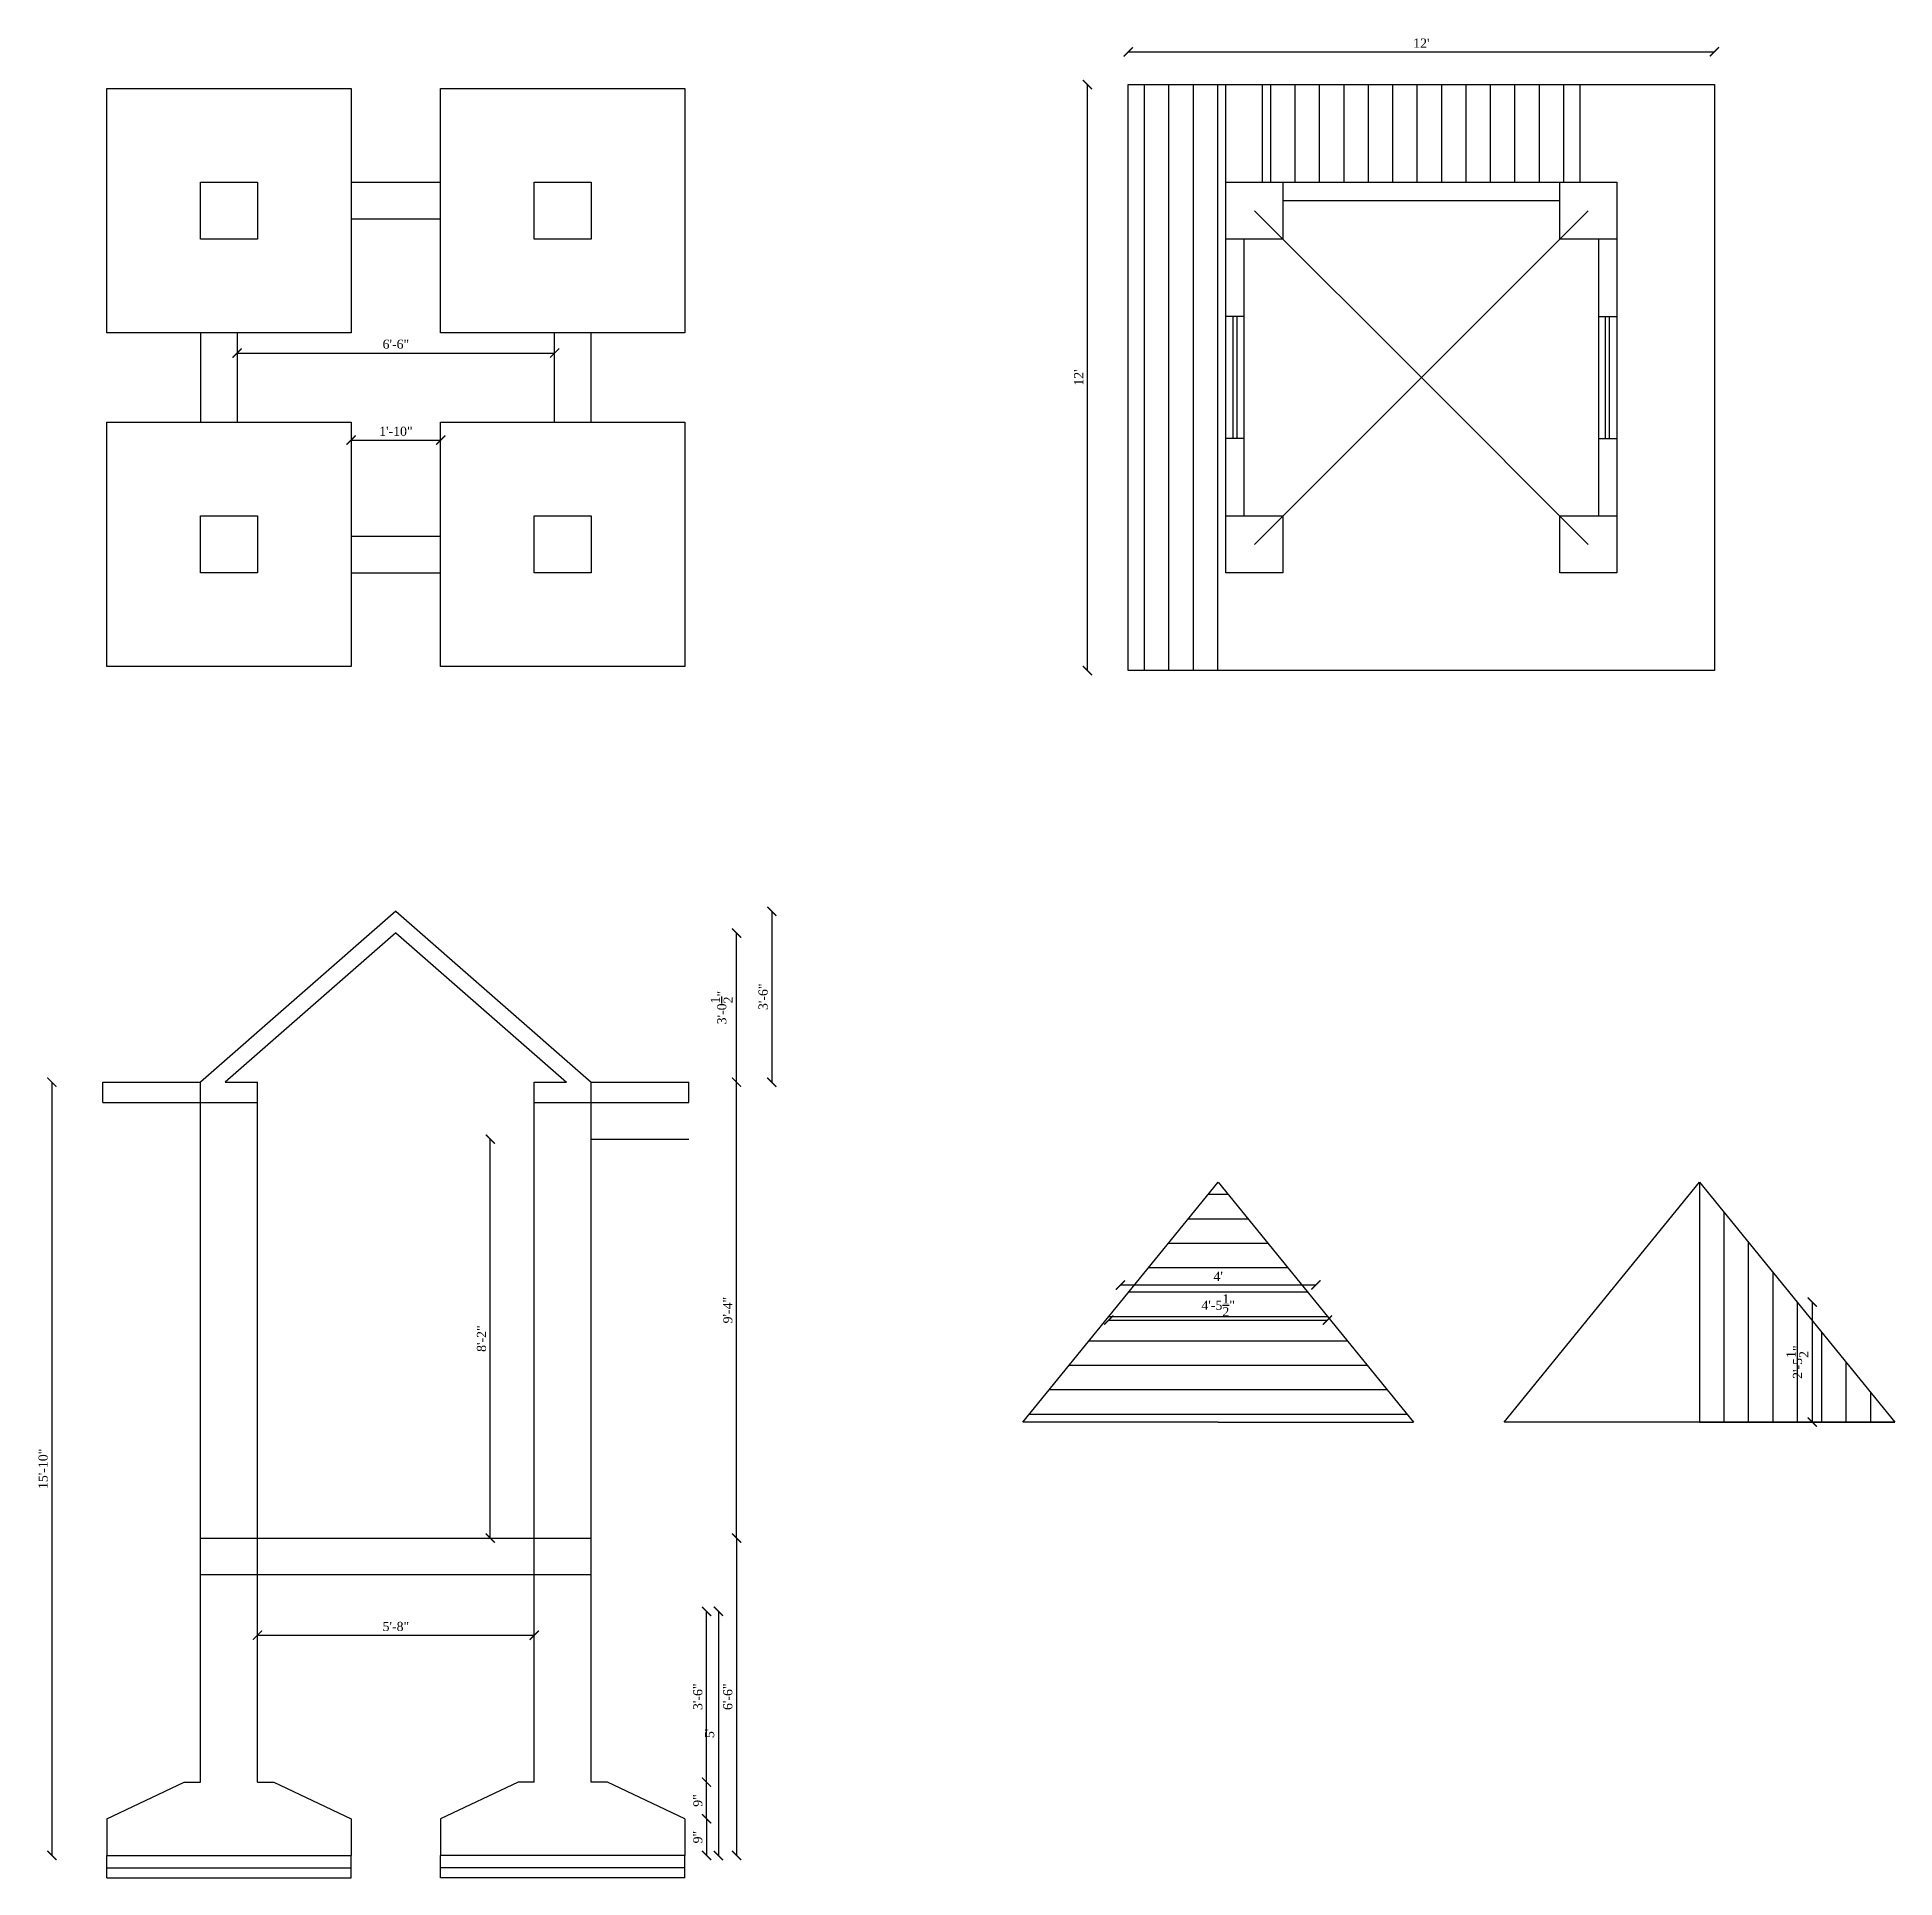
# Model space of a CAD drawing. Header units: inches. Extents: x 61049 to 61505, y -4769 to -4317.
import ezdxf

# ---------------------------------------------------------------- set-up
doc = ezdxf.new("R2010")
doc.units = ezdxf.units.IN
doc.header["$MEASUREMENT"] = 0
doc.layers.add('ELEVATION', color=6, linetype='Continuous', lineweight=30)
doc.styles.get("Standard").update_dxf_attribs({"font": 'times.ttf'})
doc.dimstyles.get("Standard").update_dxf_attribs({"dimtxt": 2.25, "dimasz": 2.25, "dimexe": 0.18, "dimexo": 0.0625, "dimgap": 1, "dimtad": 1, "dimdec": 1, "dimzin": 0, "dimdsep": 46, "dimlunit": 4, "dimtxsty": 'Standard', "dimblk": 'ARCHTICK', "dimcen": 0.09, "dimse1": 1, "dimse2": 1, "dimadec": 0, "dimazin": 0, "dimtfac": 1, "dimtdec": 1, "dimtofl": 0, "dimtmove": 0, "dimatfit": 3, "dimldrblk": 'ARCHTICK', "dimfxl": 1, "dimtolj": 1, "dimtzin": 0, "dimarcsym": 0})

# ---------------------------------------------------------------- blocks, each defined once
blk = doc.blocks.new('_ArchTick')
at = {"color": 0, "linetype": 'ByBlock', "const_width": 0.15}
blk.add_lwpolyline([(-0.5, -0.5), (0.5, 0.5)], dxfattribs=at)
blk = doc.blocks.new('*D825')
at = {"layer": 'Defpoints', "color": 0, "transparency": 16777216}
for p in [(61208.12, -4754.52), (61208.12, -4763.52), (61213.44, -4763.52)]:
    blk.add_point(p, dxfattribs=at)
at = {"layer": 'ELEVATION', "color": 0, "lineweight": -2, "transparency": 16777216}
blk.add_line((61213.44, -4754.52), (61213.44, -4763.52), dxfattribs=at)
at = {"layer": 'ELEVATION', "color": 0, "lineweight": -2, "transparency": 16777216, "xscale": 2.25, "yscale": 2.25, "zscale": 2.25}
for p, rotation in [((61213.44, -4754.52), 90), ((61213.44, -4763.52), 270)]:
    blk.add_blockref('_ArchTick', p, dxfattribs=dict(at, rotation=rotation))
at = {"layer": 'ELEVATION', "color": 0, "transparency": 16777216, "insert": (61211.29, -4759.02), "char_height": 2.25, "attachment_point": 5, "rotation": 90}
blk.add_mtext('\\A1;9"', dxfattribs=at)
blk = doc.blocks.new('*D827')
at = {"layer": 'Defpoints', "color": 0, "transparency": 16777216}
for p in [(61185.12, -4685.52), (61185.12, -4763.52), (61220.81, -4763.52)]:
    blk.add_point(p, dxfattribs=at)
at = {"layer": 'ELEVATION', "color": 0, "lineweight": -2, "transparency": 16777216}
blk.add_line((61220.81, -4685.52), (61220.81, -4763.52), dxfattribs=at)
at = {"layer": 'ELEVATION', "color": 0, "lineweight": -2, "transparency": 16777216, "xscale": 2.25, "yscale": 2.25, "zscale": 2.25}
for p, rotation in [((61220.81, -4685.52), 90), ((61220.81, -4763.52), 270)]:
    blk.add_blockref('_ArchTick', p, dxfattribs=dict(at, rotation=rotation))
at = {"layer": 'ELEVATION', "color": 0, "transparency": 16777216, "insert": (61218.66, -4724.52), "char_height": 2.25, "attachment_point": 5, "rotation": 90}
blk.add_mtext('\\A1;6\'-6"', dxfattribs=at)
blk = doc.blocks.new('*D829')
at = {"layer": 'Defpoints', "color": 0, "transparency": 16777216}
for p in [(61185.12, -4703.52), (61185.12, -4763.52), (61216.35, -4763.52)]:
    blk.add_point(p, dxfattribs=at)
at = {"layer": 'ELEVATION', "color": 0, "lineweight": -2, "transparency": 16777216}
blk.add_line((61216.35, -4703.52), (61216.35, -4763.52), dxfattribs=at)
at = {"layer": 'ELEVATION', "color": 0, "lineweight": -2, "transparency": 16777216, "xscale": 2.25, "yscale": 2.25, "zscale": 2.25}
for p, rotation in [((61216.35, -4703.52), 90), ((61216.35, -4763.52), 270)]:
    blk.add_blockref('_ArchTick', p, dxfattribs=dict(at, rotation=rotation))
at = {"layer": 'ELEVATION', "color": 0, "transparency": 16777216, "insert": (61214.2, -4733.52), "char_height": 2.25, "attachment_point": 5, "rotation": 90}
blk.add_mtext("\\A1;5'", dxfattribs=at)
blk = doc.blocks.new('*D830')
at = {"layer": 'Defpoints', "color": 0, "transparency": 16777216}
for p in [(61209.12, -4573.52), (61220.81, -4573.52), (61185.12, -4685.52)]:
    blk.add_point(p, dxfattribs=at)
at = {"layer": 'ELEVATION', "color": 0, "lineweight": -2, "transparency": 16777216}
blk.add_line((61220.81, -4685.52), (61220.81, -4573.52), dxfattribs=at)
at = {"layer": 'ELEVATION', "color": 0, "lineweight": -2, "transparency": 16777216, "xscale": 2.25, "yscale": 2.25, "zscale": 2.25}
for p, rotation in [((61220.81, -4573.52), 90), ((61220.81, -4685.52), 270)]:
    blk.add_blockref('_ArchTick', p, dxfattribs=dict(at, rotation=rotation))
at = {"layer": 'ELEVATION', "color": 0, "transparency": 16777216, "insert": (61218.66, -4629.52), "char_height": 2.25, "attachment_point": 5, "rotation": 90}
blk.add_mtext('\\A1;9\'-4"', dxfattribs=at)
blk = doc.blocks.new('*D831')
at = {"layer": 'Defpoints', "color": 0, "transparency": 16777216}
for p in [(61137.12, -4536.84), (61220.81, -4536.84), (61209.12, -4573.52)]:
    blk.add_point(p, dxfattribs=at)
at = {"layer": 'ELEVATION', "color": 0, "lineweight": -2, "transparency": 16777216}
blk.add_line((61220.81, -4573.52), (61220.81, -4536.84), dxfattribs=at)
at = {"layer": 'ELEVATION', "color": 0, "lineweight": -2, "transparency": 16777216, "xscale": 2.25, "yscale": 2.25, "zscale": 2.25}
for p, rotation in [((61220.81, -4536.84), 90), ((61220.81, -4573.52), 270)]:
    blk.add_blockref('_ArchTick', p, dxfattribs=dict(at, rotation=rotation))
at = {"layer": 'ELEVATION', "color": 0, "transparency": 16777216, "insert": (61217.17, -4555.18), "char_height": 2.25, "attachment_point": 5, "rotation": 90}
blk.add_mtext('\\A1;3\'-0{\\H1x;\\S1/2;}"', dxfattribs=at)
blk = doc.blocks.new('*D833')
at = {"layer": 'Defpoints', "color": 0, "transparency": 16777216}
for p in [(61189.12, -4745.52), (61213.44, -4745.52), (61208.12, -4754.52)]:
    blk.add_point(p, dxfattribs=at)
at = {"layer": 'ELEVATION', "color": 0, "lineweight": -2, "transparency": 16777216}
blk.add_line((61213.44, -4754.52), (61213.44, -4745.52), dxfattribs=at)
at = {"layer": 'ELEVATION', "color": 0, "lineweight": -2, "transparency": 16777216, "xscale": 2.25, "yscale": 2.25, "zscale": 2.25}
for p, rotation in [((61213.44, -4745.52), 90), ((61213.44, -4754.52), 270)]:
    blk.add_blockref('_ArchTick', p, dxfattribs=dict(at, rotation=rotation))
at = {"layer": 'ELEVATION', "color": 0, "transparency": 16777216, "insert": (61211.29, -4750.02), "char_height": 2.25, "attachment_point": 5, "rotation": 90}
blk.add_mtext('\\A1;9"', dxfattribs=at)
blk = doc.blocks.new('*D834')
at = {"layer": 'Defpoints', "color": 0, "transparency": 16777216}
for p in [(61185.12, -4703.52), (61213.44, -4703.52), (61189.12, -4745.52)]:
    blk.add_point(p, dxfattribs=at)
at = {"layer": 'ELEVATION', "color": 0, "lineweight": -2, "transparency": 16777216}
blk.add_line((61213.44, -4745.52), (61213.44, -4703.52), dxfattribs=at)
at = {"layer": 'ELEVATION', "color": 0, "lineweight": -2, "transparency": 16777216, "xscale": 2.25, "yscale": 2.25, "zscale": 2.25}
for p, rotation in [((61213.44, -4703.52), 90), ((61213.44, -4745.52), 270)]:
    blk.add_blockref('_ArchTick', p, dxfattribs=dict(at, rotation=rotation))
at = {"layer": 'ELEVATION', "color": 0, "transparency": 16777216, "insert": (61211.29, -4724.52), "char_height": 2.25, "attachment_point": 5, "rotation": 90}
blk.add_mtext('\\A1;3\'-6"', dxfattribs=at)
blk = doc.blocks.new('*D835')
at = {"layer": 'Defpoints', "color": 0, "transparency": 16777216}
for p in [(61103.12, -4694.52), (61171.12, -4694.52), (61171.12, -4709.4)]:
    blk.add_point(p, dxfattribs=at)
at = {"layer": 'ELEVATION', "color": 0, "lineweight": -2, "transparency": 16777216}
blk.add_line((61103.12, -4709.4), (61171.12, -4709.4), dxfattribs=at)
at = {"layer": 'ELEVATION', "color": 0, "lineweight": -2, "transparency": 16777216, "xscale": 2.25, "yscale": 2.25, "zscale": 2.25, "rotation": 180}
blk.add_blockref('_ArchTick', (61103.12, -4709.4), dxfattribs=at)
at = {"layer": 'ELEVATION', "color": 0, "lineweight": -2, "transparency": 16777216, "xscale": 2.25, "yscale": 2.25, "zscale": 2.25}
blk.add_blockref('_ArchTick', (61171.12, -4709.4), dxfattribs=at)
at = {"layer": 'ELEVATION', "color": 0, "transparency": 16777216, "insert": (61137.12, -4707.26), "char_height": 2.25, "attachment_point": 5}
blk.add_mtext('\\A1;5\'-8"', dxfattribs=at)
blk = doc.blocks.new('*D836')
at = {"layer": 'Defpoints', "color": 0, "transparency": 16777216}
for p in [(61098.12, -4389.36), (61176.12, -4389.36), (61176.12, -4394.33)]:
    blk.add_point(p, dxfattribs=at)
at = {"layer": 'ELEVATION', "color": 0, "lineweight": -2, "transparency": 16777216}
blk.add_line((61098.12, -4394.33), (61176.12, -4394.33), dxfattribs=at)
at = {"layer": 'ELEVATION', "color": 0, "lineweight": -2, "transparency": 16777216, "xscale": 2.25, "yscale": 2.25, "zscale": 2.25, "rotation": 180}
blk.add_blockref('_ArchTick', (61098.12, -4394.33), dxfattribs=at)
at = {"layer": 'ELEVATION', "color": 0, "lineweight": -2, "transparency": 16777216, "xscale": 2.25, "yscale": 2.25, "zscale": 2.25}
blk.add_blockref('_ArchTick', (61176.12, -4394.33), dxfattribs=at)
at = {"layer": 'ELEVATION', "color": 0, "transparency": 16777216, "insert": (61137.12, -4392.18), "char_height": 2.25, "attachment_point": 5}
blk.add_mtext('\\A1;6\'-6"', dxfattribs=at)
blk = doc.blocks.new('*D837')
at = {"layer": 'Defpoints', "color": 0, "transparency": 16777216}
for p in [(61126.12, -4411.36), (61148.12, -4411.36), (61148.12, -4415.73)]:
    blk.add_point(p, dxfattribs=at)
at = {"layer": 'ELEVATION', "color": 0, "lineweight": -2, "transparency": 16777216}
blk.add_line((61126.12, -4415.73), (61148.12, -4415.73), dxfattribs=at)
at = {"layer": 'ELEVATION', "color": 0, "lineweight": -2, "transparency": 16777216, "xscale": 2.25, "yscale": 2.25, "zscale": 2.25, "rotation": 180}
blk.add_blockref('_ArchTick', (61126.12, -4415.73), dxfattribs=at)
at = {"layer": 'ELEVATION', "color": 0, "lineweight": -2, "transparency": 16777216, "xscale": 2.25, "yscale": 2.25, "zscale": 2.25}
blk.add_blockref('_ArchTick', (61148.12, -4415.73), dxfattribs=at)
at = {"layer": 'ELEVATION', "color": 0, "transparency": 16777216, "insert": (61137.12, -4413.59), "char_height": 2.25, "attachment_point": 5}
blk.add_mtext('\\A1;1\'-10"', dxfattribs=at)
blk = doc.blocks.new('*D838')
at = {"layer": 'Defpoints', "color": 0, "transparency": 16777216}
for p in [(61461.03, -4320.32), (61317.03, -4328.36), (61461.03, -4328.36)]:
    blk.add_point(p, dxfattribs=at)
at = {"layer": 'ELEVATION', "color": 0, "lineweight": -2, "transparency": 16777216}
blk.add_line((61317.03, -4320.32), (61461.03, -4320.32), dxfattribs=at)
at = {"layer": 'ELEVATION', "color": 0, "lineweight": -2, "transparency": 16777216, "xscale": 2.25, "yscale": 2.25, "zscale": 2.25, "rotation": 180}
blk.add_blockref('_ArchTick', (61317.03, -4320.32), dxfattribs=at)
at = {"layer": 'ELEVATION', "color": 0, "lineweight": -2, "transparency": 16777216, "xscale": 2.25, "yscale": 2.25, "zscale": 2.25}
blk.add_blockref('_ArchTick', (61461.03, -4320.32), dxfattribs=at)
at = {"layer": 'ELEVATION', "color": 0, "transparency": 16777216, "insert": (61389.03, -4318.19), "char_height": 2.25, "attachment_point": 5}
blk.add_mtext("\\A1;12'", dxfattribs=at)
blk = doc.blocks.new('*D839')
at = {"layer": 'Defpoints', "color": 0, "transparency": 16777216}
for p in [(61306.98, -4328.36), (61317.03, -4328.36), (61317.03, -4472.36)]:
    blk.add_point(p, dxfattribs=at)
at = {"layer": 'ELEVATION', "color": 0, "lineweight": -2, "transparency": 16777216}
blk.add_line((61306.98, -4472.36), (61306.98, -4328.36), dxfattribs=at)
at = {"layer": 'ELEVATION', "color": 0, "lineweight": -2, "transparency": 16777216, "xscale": 2.25, "yscale": 2.25, "zscale": 2.25}
for p, rotation in [((61306.98, -4328.36), 90), ((61306.98, -4472.36), 270)]:
    blk.add_blockref('_ArchTick', p, dxfattribs=dict(at, rotation=rotation))
at = {"layer": 'ELEVATION', "color": 0, "transparency": 16777216, "insert": (61304.85, -4400.36), "char_height": 2.25, "attachment_point": 5, "rotation": 90}
blk.add_mtext("\\A1;12'", dxfattribs=at)
blk = doc.blocks.new('*D840')
at = {"layer": 'Defpoints', "color": 0, "transparency": 16777216}
for p in [(61137.12, -4531.52), (61171.12, -4573.52), (61229.48, -4573.52)]:
    blk.add_point(p, dxfattribs=at)
at = {"layer": 'ELEVATION', "color": 0, "lineweight": -2, "transparency": 16777216}
blk.add_line((61229.48, -4531.52), (61229.48, -4573.52), dxfattribs=at)
at = {"layer": 'ELEVATION', "color": 0, "lineweight": -2, "transparency": 16777216, "xscale": 2.25, "yscale": 2.25, "zscale": 2.25}
for p, rotation in [((61229.48, -4531.52), 90), ((61229.48, -4573.52), 270)]:
    blk.add_blockref('_ArchTick', p, dxfattribs=dict(at, rotation=rotation))
at = {"layer": 'ELEVATION', "color": 0, "transparency": 16777216, "insert": (61227.34, -4552.52), "char_height": 2.25, "attachment_point": 5, "rotation": 90}
blk.add_mtext('\\A1;3\'-6"', dxfattribs=at)
blk = doc.blocks.new('*D841')
at = {"layer": 'Defpoints', "color": 0, "transparency": 16777216}
for p in [(61089.12, -4573.52), (61052.62, -4763.52), (61089.12, -4763.52)]:
    blk.add_point(p, dxfattribs=at)
at = {"layer": 'ELEVATION', "color": 0, "lineweight": -2, "transparency": 16777216}
blk.add_line((61052.62, -4573.52), (61052.62, -4763.52), dxfattribs=at)
at = {"layer": 'ELEVATION', "color": 0, "lineweight": -2, "transparency": 16777216, "xscale": 2.25, "yscale": 2.25, "zscale": 2.25}
for p, rotation in [((61052.62, -4573.52), 90), ((61052.62, -4763.52), 270)]:
    blk.add_blockref('_ArchTick', p, dxfattribs=dict(at, rotation=rotation))
at = {"layer": 'ELEVATION', "color": 0, "transparency": 16777216, "insert": (61050.48, -4668.52), "char_height": 2.25, "attachment_point": 5, "rotation": 90}
blk.add_mtext('\\A1;15\'-10"', dxfattribs=at)
blk = doc.blocks.new('*D842')
at = {"layer": 'Defpoints', "color": 0, "transparency": 16777216}
for p in [(61312.27, -4631.05), (61365.96, -4631.05), (61365.96, -4631.96)]:
    blk.add_point(p, dxfattribs=at)
at = {"layer": 'ELEVATION', "color": 0, "lineweight": -2, "transparency": 16777216}
blk.add_line((61312.27, -4631.96), (61365.96, -4631.96), dxfattribs=at)
at = {"layer": 'ELEVATION', "color": 0, "lineweight": -2, "transparency": 16777216, "xscale": 2.25, "yscale": 2.25, "zscale": 2.25, "rotation": 180}
blk.add_blockref('_ArchTick', (61312.27, -4631.96), dxfattribs=at)
at = {"layer": 'ELEVATION', "color": 0, "lineweight": -2, "transparency": 16777216, "xscale": 2.25, "yscale": 2.25, "zscale": 2.25}
blk.add_blockref('_ArchTick', (61365.96, -4631.96), dxfattribs=at)
at = {"layer": 'ELEVATION', "color": 0, "transparency": 16777216, "insert": (61339.12, -4628.32), "char_height": 2.25, "attachment_point": 5}
blk.add_mtext('\\A1;4\'-5{\\H1x;\\S1/2;}"', dxfattribs=at)
blk = doc.blocks.new('*D843')
at = {"layer": 'Defpoints', "color": 0, "transparency": 16777216}
for p in [(61315.12, -4623.35), (61315.12, -4627.55), (61363.12, -4627.55)]:
    blk.add_point(p, dxfattribs=at)
at = {"layer": 'ELEVATION', "color": 0, "lineweight": -2, "transparency": 16777216}
blk.add_line((61363.12, -4623.35), (61315.12, -4623.35), dxfattribs=at)
at = {"layer": 'ELEVATION', "color": 0, "lineweight": -2, "transparency": 16777216, "xscale": 2.25, "yscale": 2.25, "zscale": 2.25, "rotation": 180}
blk.add_blockref('_ArchTick', (61315.12, -4623.35), dxfattribs=at)
at = {"layer": 'ELEVATION', "color": 0, "lineweight": -2, "transparency": 16777216, "xscale": 2.25, "yscale": 2.25, "zscale": 2.25}
blk.add_blockref('_ArchTick', (61363.12, -4623.35), dxfattribs=at)
at = {"layer": 'ELEVATION', "color": 0, "transparency": 16777216, "insert": (61339.12, -4621.22), "char_height": 2.25, "attachment_point": 5}
blk.add_mtext("\\A1;4'", dxfattribs=at)
blk = doc.blocks.new('*D844')
at = {"layer": 'Defpoints', "color": 0, "transparency": 16777216}
for p in [(61481.34, -4627.55), (61481.34, -4657.05), (61485.06, -4657.05)]:
    blk.add_point(p, dxfattribs=at)
at = {"layer": 'ELEVATION', "color": 0, "lineweight": -2, "transparency": 16777216}
blk.add_line((61485.06, -4627.55), (61485.06, -4657.05), dxfattribs=at)
at = {"layer": 'ELEVATION', "color": 0, "lineweight": -2, "transparency": 16777216, "xscale": 2.25, "yscale": 2.25, "zscale": 2.25}
for p, rotation in [((61485.06, -4627.55), 90), ((61485.06, -4657.05), 270)]:
    blk.add_blockref('_ArchTick', p, dxfattribs=dict(at, rotation=rotation))
at = {"layer": 'ELEVATION', "color": 0, "transparency": 16777216, "insert": (61481.42, -4642.3), "char_height": 2.25, "attachment_point": 5, "rotation": 90}
blk.add_mtext('\\A1;2\'-5{\\H1x;\\S1/2;}"', dxfattribs=at)
blk = doc.blocks.new('*D845')
at = {"layer": 'Defpoints', "color": 0, "transparency": 16777216}
for p in [(61160.31, -4587.52), (61185.12, -4587.52), (61185.12, -4685.52)]:
    blk.add_point(p, dxfattribs=at)
at = {"layer": 'ELEVATION', "color": 0, "lineweight": -2, "transparency": 16777216}
blk.add_line((61160.31, -4685.52), (61160.31, -4587.52), dxfattribs=at)
at = {"layer": 'ELEVATION', "color": 0, "lineweight": -2, "transparency": 16777216, "xscale": 2.25, "yscale": 2.25, "zscale": 2.25}
for p, rotation in [((61160.31, -4587.52), 90), ((61160.31, -4685.52), 270)]:
    blk.add_blockref('_ArchTick', p, dxfattribs=dict(at, rotation=rotation))
at = {"layer": 'ELEVATION', "color": 0, "transparency": 16777216, "insert": (61158.16, -4636.52), "char_height": 2.25, "attachment_point": 5, "rotation": 90}
blk.add_mtext('\\A1;8\'-2"', dxfattribs=at)

msp = doc.modelspace()

# ---------------------------------------------------------------- linework, layer by layer
at = {"layer": 'ELEVATION'}
for p, q in [((61321.03, -4472.36), (61321.03, -4328.36)), ((61327.03, -4472.36), (61327.03, -4328.36)), ((61333.03, -4472.36), (61333.03, -4328.36)), ((61339.03, -4472.36), (61339.03, -4328.36)), ((61341.03, -4352.36), (61341.03, -4328.36)), ((61350.03, -4352.36), (61350.03, -4328.36)), ((61352.03, -4352.36), (61352.03, -4328.36)), ((61358.03, -4352.36), (61358.03, -4328.36)), ((61364.03, -4352.36), (61364.03, -4328.36)), ((61370.03, -4352.36), (61370.03, -4328.36)), ((61376.03, -4352.36), (61376.03, -4328.36)), ((61382.03, -4352.36), (61382.03, -4328.36)), ((61388.03, -4352.36), (61388.03, -4328.36)), ((61394.03, -4352.36), (61394.03, -4328.36)), ((61400.03, -4352.36), (61400.03, -4328.36)), ((61406.03, -4352.36), (61406.03, -4328.36)), ((61412.03, -4352.36), (61412.03, -4328.36)), ((61418.03, -4352.36), (61418.03, -4328.36)), ((61424.03, -4352.36), (61424.03, -4328.36)), ((61428.03, -4352.36), (61428.03, -4328.36)), ((61126.12, -4352.36), (61148.12, -4352.36)), ((61355.03, -4356.86), (61423.03, -4356.86)), ((61126.12, -4361.36), (61148.12, -4361.36)), ((61389.03, -4400.36), (61348.03, -4359.36)), ((61389.03, -4400.36), (61430.03, -4359.36)), ((61345.53, -4434.36), (61345.53, -4366.36)), ((61432.53, -4366.36), (61432.53, -4434.36)), ((61345.53, -4385.36), (61341.03, -4385.36)), ((61342.78, -4415.36), (61342.78, -4385.36)), ((61343.78, -4415.36), (61343.78, -4385.36)), ((61432.53, -4385.36), (61437.03, -4385.36)), ((61434.28, -4415.36), (61434.28, -4385.36)), ((61435.28, -4415.36), (61435.28, -4385.36)), ((61089.12, -4389.36), (61089.12, -4411.36)), ((61098.12, -4389.36), (61098.12, -4411.36)), ((61176.12, -4411.36), (61176.12, -4389.36)), ((61185.12, -4411.36), (61185.12, -4389.36)), ((61389.03, -4400.36), (61348.03, -4441.36)), ((61389.03, -4400.36), (61430.03, -4441.36)), ((61345.53, -4415.36), (61341.03, -4415.36)), ((61432.53, -4415.36), (61437.03, -4415.36)), ((61126.12, -4439.36), (61148.12, -4439.36)), ((61126.12, -4448.36), (61148.12, -4448.36)), ((61137.12, -4531.52), (61089.12, -4573.52)), ((61137.12, -4531.52), (61185.12, -4573.52)), ((61137.12, -4536.84), (61095.2, -4573.52)), ((61137.12, -4536.84), (61179.05, -4573.52)), ((61065.12, -4578.52), (61065.12, -4573.52)), ((61065.12, -4573.52), (61089.12, -4573.52)), ((61089.12, -4685.52), (61089.12, -4573.52)), ((61095.2, -4573.52), (61103.12, -4573.52)), ((61103.12, -4685.52), (61103.12, -4573.52)), ((61171.12, -4685.52), (61171.12, -4573.52)), ((61171.12, -4573.52), (61179.05, -4573.52)), ((61185.12, -4685.52), (61185.12, -4573.52)), ((61185.12, -4573.52), (61209.12, -4573.52)), ((61209.12, -4578.52), (61209.12, -4573.52)), ((61065.12, -4578.52), (61103.12, -4578.52)), ((61171.12, -4578.52), (61209.12, -4578.52)), ((61185.12, -4587.52), (61209.12, -4587.52)), ((61291.12, -4657.05), (61339.12, -4598.05)), ((61339.12, -4598.05), (61387.12, -4657.05)), ((61409.34, -4657.05), (61457.34, -4598.05)), ((61457.34, -4598.05), (61505.34, -4657.05)), ((61457.34, -4598.05), (61457.34, -4657.05)), ((61336.68, -4601.05), (61341.56, -4601.05)), ((61331.79, -4607.05), (61346.44, -4607.05)), ((61463.34, -4605.42), (61463.34, -4657.05)), ((61326.91, -4613.05), (61351.32, -4613.05)), ((61469.34, -4612.8), (61469.34, -4657.05)), ((61322.03, -4619.05), (61356.2, -4619.05)), ((61475.34, -4620.17), (61475.34, -4657.05)), ((61317.15, -4625.05), (61361.08, -4625.05)), ((61312.27, -4631.05), (61365.96, -4631.05)), ((61481.34, -4627.55), (61481.34, -4657.05)), ((61487.34, -4634.92), (61487.34, -4657.05)), ((61307.39, -4637.05), (61370.85, -4637.05)), ((61302.51, -4643.05), (61375.73, -4643.05)), ((61493.34, -4642.3), (61493.34, -4657.05)), ((61297.63, -4649.05), (61380.61, -4649.05)), ((61499.34, -4649.67), (61499.34, -4657.05)), ((61339.12, -4657.05), (61291.12, -4657.05)), ((61292.74, -4655.05), (61385.49, -4655.05)), ((61339.12, -4657.05), (61387.12, -4657.05)), ((61505.34, -4657.05), (61409.34, -4657.05)), ((61457.34, -4657.05), (61505.34, -4657.05)), ((61089.12, -4745.52), (61089.12, -4685.52)), ((61089.12, -4685.52), (61185.12, -4685.52)), ((61103.12, -4745.52), (61103.12, -4685.52)), ((61171.12, -4745.52), (61171.12, -4685.52)), ((61185.12, -4745.52), (61185.12, -4685.52)), ((61089.12, -4694.52), (61185.12, -4694.52)), ((61066.12, -4754.52), (61085.12, -4745.52)), ((61085.12, -4745.52), (61089.12, -4745.52)), ((61103.12, -4745.52), (61107.12, -4745.52)), ((61107.12, -4745.52), (61126.12, -4754.52)), ((61167.12, -4745.52), (61148.12, -4754.52)), ((61171.12, -4745.52), (61167.12, -4745.52)), ((61189.12, -4745.52), (61185.12, -4745.52)), ((61208.12, -4754.52), (61189.12, -4745.52)), ((61066.12, -4754.52), (61066.12, -4763.52)), ((61126.12, -4754.52), (61126.12, -4763.52)), ((61148.12, -4754.52), (61148.12, -4763.52)), ((61208.12, -4754.52), (61208.12, -4763.52)), ((61066.12, -4763.52), (61126.12, -4763.52)), ((61066.12, -4769.02), (61066.12, -4763.52)), ((61126.12, -4769.02), (61126.12, -4763.52)), ((61208.12, -4763.52), (61148.12, -4763.52)), ((61148.12, -4769.02), (61148.12, -4763.52)), ((61208.12, -4769.02), (61208.12, -4763.52)), ((61066.12, -4766.52), (61126.12, -4766.52)), ((61208.12, -4766.52), (61148.12, -4766.52)), ((61066.12, -4769.02), (61126.12, -4769.02)), ((61208.12, -4769.02), (61148.12, -4769.02))]:
    msp.add_line(p, q, dxfattribs=at)
for points in [[(61066.12, -4329.36), (61126.12, -4329.36), (61126.12, -4389.36), (61066.12, -4389.36)], [(61148.12, -4329.36), (61208.12, -4329.36), (61208.12, -4389.36), (61148.12, -4389.36)], [(61089.12, -4352.36), (61103.12, -4352.36), (61103.12, -4366.36), (61089.12, -4366.36)], [(61171.12, -4352.36), (61185.12, -4352.36), (61185.12, -4366.36), (61171.12, -4366.36)], [(61341.03, -4352.36), (61355.03, -4352.36), (61355.03, -4366.36), (61341.03, -4366.36)], [(61423.03, -4352.36), (61437.03, -4352.36), (61437.03, -4366.36), (61423.03, -4366.36)], [(61066.12, -4411.36), (61126.12, -4411.36), (61126.12, -4471.36), (61066.12, -4471.36)], [(61148.12, -4411.36), (61208.12, -4411.36), (61208.12, -4471.36), (61148.12, -4471.36)], [(61089.12, -4434.36), (61103.12, -4434.36), (61103.12, -4448.36), (61089.12, -4448.36)], [(61171.12, -4434.36), (61185.12, -4434.36), (61185.12, -4448.36), (61171.12, -4448.36)], [(61341.03, -4434.36), (61355.03, -4434.36), (61355.03, -4448.36), (61341.03, -4448.36)], [(61423.03, -4434.36), (61437.03, -4434.36), (61437.03, -4448.36), (61423.03, -4448.36)]]:
    msp.add_lwpolyline(points, close=True, dxfattribs=at)
for points in [[(61461.03, -4472.36), (61317.03, -4472.36), (61317.03, -4328.36), (61461.03, -4328.36), (61461.03, -4472.36)], [(61355.03, -4448.36), (61341.03, -4448.36), (61341.03, -4352.36), (61437.03, -4352.36), (61437.03, -4448.36), (61423.03, -4448.36)]]:
    msp.add_lwpolyline(points, dxfattribs=at)

# ---------------------------------------------------------------- dimensions: what is measured, and where the dimension line sits
for base, p1, p2, picture, middle in [((61461.03, -4320.32), (61317.03, -4328.36), (61461.03, -4328.36), '*D838', (61389.03, -4318.19)), ((61176.12, -4394.33), (61098.12, -4389.36), (61176.12, -4389.36), '*D836', (61137.12, -4392.18)), ((61148.12, -4415.73), (61126.12, -4411.36), (61148.12, -4411.36), '*D837', (61137.12, -4413.59)), ((61315.12, -4623.35), (61363.12, -4627.55), (61315.12, -4627.55), '*D843', (61339.12, -4621.22)), ((61365.96, -4631.96), (61312.27, -4631.05), (61365.96, -4631.05), '*D842', (61339.12, -4628.32)), ((61171.12, -4709.4), (61103.12, -4694.52), (61171.12, -4694.52), '*D835', (61137.12, -4707.26))]:
    dim = msp.add_linear_dim(base=base, p1=p1, p2=p2, dimstyle='Standard', dxfattribs=at)
    dim.commit()
    dim.dimension.update_dxf_attribs({"geometry": picture, "text_midpoint": middle})
for base, p1, p2, picture, middle in [((61306.98, -4328.36), (61317.03, -4472.36), (61317.03, -4328.36), '*D839', (61304.85, -4400.36)), ((61229.48, -4573.52), (61137.12, -4531.52), (61171.12, -4573.52), '*D840', (61227.34, -4552.52)), ((61052.62, -4763.52), (61089.12, -4573.52), (61089.12, -4763.52), '*D841', (61050.48, -4668.52)), ((61160.31, -4587.52), (61185.12, -4685.52), (61185.12, -4587.52), '*D845', (61158.16, -4636.52)), ((61485.06, -4657.05), (61481.34, -4627.55), (61481.34, -4657.05), '*D844', (61481.42, -4642.3)), ((61220.81, -4763.52), (61185.12, -4685.52), (61185.12, -4763.52), '*D827', (61218.66, -4724.52)), ((61216.35, -4763.52), (61185.12, -4703.52), (61185.12, -4763.52), '*D829', (61214.2, -4733.52)), ((61213.44, -4763.52), (61208.12, -4754.52), (61208.12, -4763.52), '*D825', (61211.29, -4759.02))]:
    dim = msp.add_linear_dim(base=base, p1=p1, p2=p2, angle=90, dimstyle='Standard', dxfattribs=at)
    dim.commit()
    dim.dimension.update_dxf_attribs({"geometry": picture, "text_midpoint": middle})
for base, p1, p2, picture, middle in [((61220.81, -4536.84), (61209.12, -4573.52), (61137.12, -4536.84), '*D831', (61217.17, -4555.18)), ((61220.81, -4573.52), (61185.12, -4685.52), (61209.12, -4573.52), '*D830', (61218.66, -4629.52)), ((61213.44, -4703.52), (61189.12, -4745.52), (61185.12, -4703.52), '*D834', (61211.29, -4724.52)), ((61213.44, -4745.52), (61208.12, -4754.52), (61189.12, -4745.52), '*D833', (61211.29, -4750.02))]:
    dim = msp.add_linear_dim(base=base, p1=p1, p2=p2, angle=90, dimstyle='Standard', override={"dimtmove": 1}, dxfattribs=at)
    dim.commit()
    dim.dimension.update_dxf_attribs({"geometry": picture, "text_midpoint": middle})

doc.saveas('drawing.dxf')
